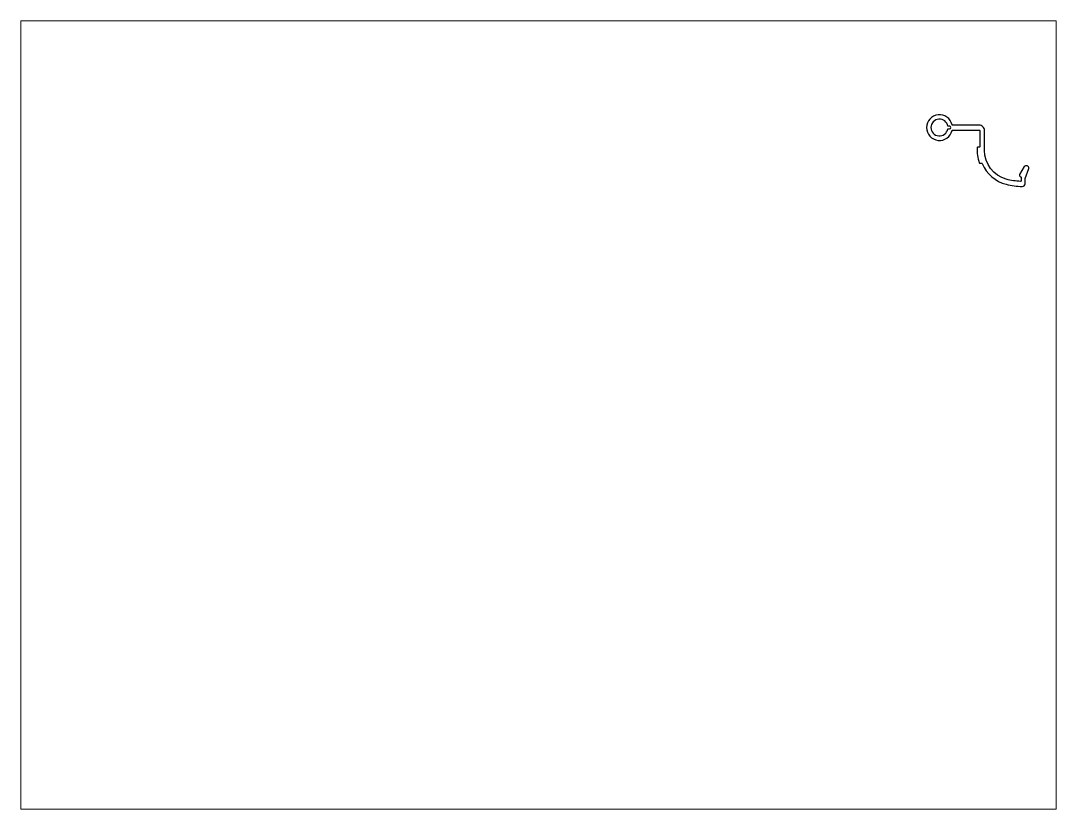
# Paper-space layout 'Layout1' of a CAD drawing. Extents: x 27 to 240, y 20 to 183.
# The model-space entities are those that its viewports show. They can reach past a viewport. Long polylines and large blocks are cut down to what shows.
import ezdxf

# ---------------------------------------------------------------- set-up
doc = ezdxf.new("R2010")
doc.units = 0
doc.header["$LTSCALE"] = 15
doc.layers.get('0').update_dxf_attribs({"linetype": 'CONTINUOUS'})
doc.layers.add('1', color=7, linetype='CONTINUOUS')

msp = doc.modelspace()

# ---------------------------------------------------------------- linework, layer by layer
at = {"color": 0, "linetype": 'CONTINUOUS', "ltscale": 0.05}
msp.add_lwpolyline([(343.56, 237.9), (342.97, 237.9, 12.519973), (342.96, 236.9), (343.56, 236.9, 1)], format="xyb", close=True, dxfattribs=at)
at = {"layer": '1', "color": 0, "linetype": 'CONTINUOUS'}
msp.add_lwpolyline([(371.76, 218.32, -0.087489), (371.77, 218.39), (373.16, 222.2, 0.676138), (371.38, 222.88), (369.68, 219.94, 0.379515), (369.81, 219.29), (370.18, 219.02, -0.236068), (370.26, 218.86), (370.26, 217.55, -0.430026), (370.05, 217.35, -0.044608), (364.76, 218.13, -0.333841), (356.66, 228.92), (356.66, 236.31, 0.414214), (354.66, 238.31), (344.73, 238.31, -0.350641), (344.54, 238.47, 8.979545), (344.54, 236.36, -0.350641), (344.73, 236.51), (354.66, 236.51, -0.414214), (354.86, 236.31), (354.86, 230.31, -0.414214), (354.66, 230.11), (354.12, 230.11, 0.393127), (353.92, 229.93, 0.103458), (354.69, 224.25, 0.317837), (354.87, 224.11), (355.64, 224.11, -0.304741), (355.82, 223.99, 0.239605), (364.76, 216.27, 0.050293), (370.73, 215.46, 0.423324), (371.76, 216.46)], format="xyb", close=True, dxfattribs=at)

psp = doc.layouts.get("Layout1")

# ---------------------------------------------------------------- viewports
at = {"layer": '0', "color": 0, "linetype": 'BYBLOCK', "ltscale": 0.05}
psp.add_viewport(center=(133.35, 101.6), size=(213.36, 162.56), view_center_point=(190.51, 130.3), view_height=293.8955, dxfattribs=at)

doc.saveas('drawing.dxf')
